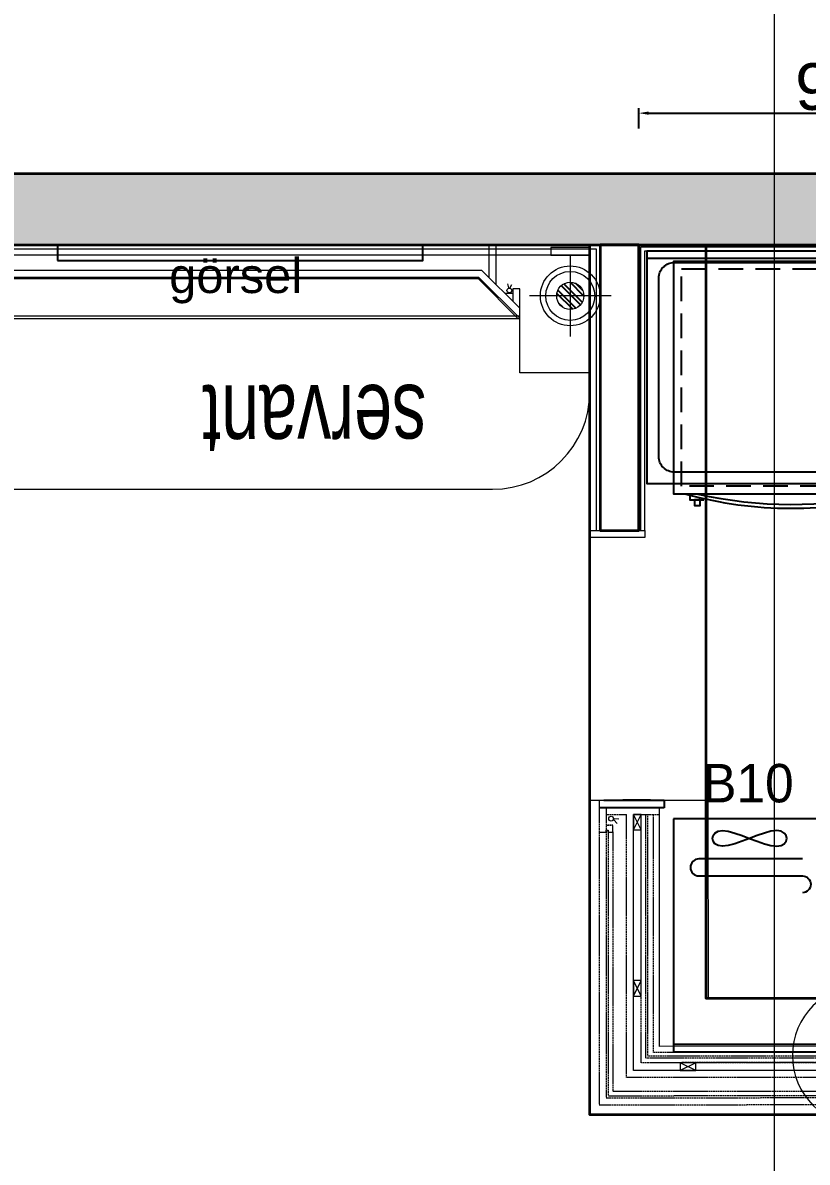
# Model space of a CAD drawing. Header units: millimetres. Extents: x 30084 to 42641, y -1284 to 1636.
# Drawn here: x 39118.1 to 39320.1, y 1034.7 to 1328.1 of the extents above; entities that cross this region are included whole.
import ezdxf

# ---------------------------------------------------------------- set-up
doc = ezdxf.new("R2010")
doc.units = ezdxf.units.MM
doc.linetypes.add('DASHED', pattern=[19.05, 12.7, -6.35])
doc.linetypes.add('HIDDEN', pattern=[9.525, 6.35, -3.175])
for name, color, linetype in [('-A- Escalator_text', 252, 'Continuous'), ('Kıtc-002 Çizgi', 7, 'Continuous'), ('S2000-002 Çizgi', 7, 'Continuous')]:
    doc.layers.add(name, color=color, linetype=linetype)
for name, color, linetype, lineweight in [('aydınlatma', 50, 'Continuous', 18), ('b_tarama', 251, 'Continuous', 25), ('no3_ahsap gorunus arka kalın', 43, 'Continuous', 15), ('no3_ahsap kesit on', 40, 'Continuous', 20), ('no3_alçıpan kesit', 18, 'Continuous', 20), ('no3_duvar kaplama', 8, 'Continuous', 0), ('no3_duvar mevcut', 4, 'Continuous', 35), ('no3_kutu profil gorunus', 8, 'Continuous', 0), ('no3_kutuprofil kesit', 74, 'Continuous', 18), ('no3_led doseme', 50, 'FENCELINE1', 0), ('no3_mermer gorunus on', 31, 'Continuous', 15), ('no3_paslanmaz gorunus on', 163, 'Continuous', 15), ('no3_tefriş izdüşüm', 87, 'Continuous', 15), ('no3_yazı tefriş', 152, 'Continuous', 0), ('t_ahsap', 34, 'Continuous', 25), ('t_alcıpan', 12, 'Continuous', 25), ('t_tefris ince', 34, 'Continuous', 15), ('t_yazı', 144, 'Continuous', 25), ('t_ölçü', 40, 'Continuous', 25), ('Y-UST', 253, 'HIDDEN', 13)]:
    doc.layers.add(name, color=color, linetype=linetype, lineweight=lineweight)
doc.styles.get("Standard").update_dxf_attribs({"font": 'arial.ttf'})
doc.styles.add('TAKSİM', font='GOTHIC.TTF', dxfattribs={"height": 20})
doc.styles.add('Ölçü50', font='arial.ttf', dxfattribs={"width": 0.7})
doc.linetypes.add('FENCELINE1', pattern='A,0.25,-0.1,[133,ltypeshp.shx,S=0.1,R=0,X=-0.1,Y=0],-0.1,1', length=1.45)
doc.dimstyles.new('ISO-25', dxfattribs={"dimtxt": 12, "dimasz": 2.5, "dimexe": 1.25, "dimexo": 0.625, "dimtad": 1, "dimdec": 0, "dimtxsty": 'Standard', "dimcen": 2.5, "dimadec": 0, "dimazin": 0, "dimtfac": 1, "dimtdec": 0, "dimtmove": 0, "dimatfit": 3, "dimfxl": 1, "dimarcsym": 0})

# ---------------------------------------------------------------- blocks, each defined once
blk = doc.blocks.new('ayna')
at = {"layer": 'no3_ahsap kesit on'}
for p, q in [((4018.73, 7914.39, 0), (4018.73, 7924.59, 0)), ((4020.53, 7916.19, 0), (4020.53, 7924.59, 0)), ((4148.74, 7916.19, 0), (4148.74, 7924.59, 0)), ((4150.54, 7914.39, 0), (4150.54, 7924.59, 0)), ((4012.64, 7908.29, 0), (4022.5, 7918.15, 0)), ((4012.64, 7905.75, 0), (4023.24, 7916.35, 0)), ((4022.5, 7918.15, 0), (4146.78, 7918.15, 0)), ((4023.24, 7916.35, 0), (4146.03, 7916.35, 0)), ((4156.64, 7905.75, 0), (4146.03, 7916.35, 0)), ((4156.64, 7908.29, 0), (4146.78, 7918.15, 0)), ((4012.64, 7908.29, 0), (4012.64, 7913.29, 0)), ((4012.64, 7913.29, 0), (4014.44, 7913.29, 0)), ((4014.44, 7913.29, 0), (4014.44, 7910.09, 0)), ((4156.64, 7913.29, 0), (4154.84, 7913.29, 0)), ((4154.84, 7913.29, 0), (4154.84, 7910.09, 0)), ((4156.64, 7908.29, 0), (4156.64, 7913.29, 0)), ((4012.64, 7905.75, 0), (4012.64, 7908.29, 0)), ((4156.64, 7905.75, 0), (4156.64, 7908.29, 0))]:
    blk.add_line(p, q, dxfattribs=at)
at = {"layer": 'no3_duvar kaplama'}
for p, q in [((4023.41, 7915.95, 0), (4023.24, 7916.35, 0)), ((4145.87, 7915.95, 0), (4146.03, 7916.35, 0)), ((4013.06, 7905.61, 0), (4023.41, 7915.95, 0)), ((4023.41, 7915.95, 0), (4145.87, 7915.95, 0)), ((4156.21, 7905.61, 0), (4145.87, 7915.95, 0)), ((4014.44, 7912.09, 0), (4016.44, 7912.09, 0)), ((4154.84, 7912.09, 0), (4152.84, 7912.09, 0)), ((4012.64, 7905.75, 0), (4012.78, 7905.61, 0)), ((4012.78, 7905.61, 0), (4013.06, 7905.61, 0)), ((4156.21, 7905.61, 0), (4013.06, 7905.61, 0)), ((4156.5, 7905.61, 0), (4156.21, 7905.61, 0)), ((4156.64, 7905.75, 0), (4156.5, 7905.61, 0))]:
    blk.add_line(p, q, dxfattribs=at)
at = {"layer": 'no3_led doseme'}
for p, q in [((4015.13, 7913.63, 0), (4014.69, 7914.39, 0)), ((4015.47, 7913.57, 0), (4015.75, 7914.63, 0)), ((4153.81, 7913.57, 0), (4153.53, 7914.63, 0)), ((4154.14, 7913.63, 0), (4154.58, 7914.39, 0))]:
    blk.add_line(p, q, dxfattribs=at)
for centre in [(4015.33, 7912.88, 0), (4153.94, 7912.88, 0)]:
    blk.add_circle(centre, 0.609, dxfattribs=at)
blk = doc.blocks.new('aplik')
at = {"layer": 'b_tarama'}
h = blk.add_hatch(dxfattribs=at)
h.set_pattern_fill('STEEL', color=256, scale=0.7)
h.set_pattern_definition([(315, (134663.7231, -955085.194), (-1.571544821, -1.571544821), []), (315, (134663.7231, -955086.3053), (-1.571544821, -1.571544821), [])])
h.paths.add_polyline_path([(-923081.32, -852159.7, -1), (-923074.32, -852159.7, -1)])
at = {"layer": 'aydınlatma'}
for p, q in [((-923077.82, -852170.2), (-923077.82, -852149.2)), ((-923088.32, -852159.7), (-923067.32, -852159.7))]:
    blk.add_line(p, q, dxfattribs=at)
blk.add_lwpolyline([(-923082.82, -852172.2), (-923072.82, -852172.2), (-923072.82, -852170.2), (-923082.82, -852170.2)], close=True, dxfattribs=at)
for radius in [7.7, 6.3, 3.5]:
    blk.add_circle((-923077.82, -852159.7), radius, dxfattribs=at)
blk = doc.blocks.new('girişkat duvarlarım')
at = {"layer": 'no3_duvar kaplama'}
h = blk.add_hatch(color=251, dxfattribs=at)
h.dxf.hatch_style = 1
h.paths.add_polyline_path([(35924.39, 339.77), (35853.39, 339.77), (35853.39, 536.02), (36055.39, 536.02), (36055.39, 424.77), (35946.39, 424.77), (35946.39, 497.77), (35853.39, 497.77), (35853.39, 414.77), (35863.39, 414.77), (35863.39, 487.79), (35936.39, 487.77), (35936.39, 414.77), (36055.39, 414.77), (36065.39, 414.77), (36065.39, 546.02), (35856.78, 546.02), (35856.78, 913.02), (36572.78, 913.02), (36572.78, 561.02), (36591.17, 561.02), (36591.17, 931.41), (35838.39, 931.41), (35838.39, 324.77), (35909.39, 324.77), (35909.39, -127.98), (35839.39, -127.98), (35839.39, -223.98), (35729.39, -223.98), (35729.39, -537.98), (35740.39, -537.98), (35740.39, -238.98), (35854.39, -238.98), (35854.39, -142.98), (35924.39, -142.98)])
blk.add_lwpolyline([(36233.56, 839.5), (36233.56, 913.02)])
at = {"layer": 'no3_ahsap kesit on'}
blk.add_lwpolyline([(36221.06, 839.5), (36235.06, 839.5), (36235.06, 837.7), (36221.06, 837.7)], close=True, dxfattribs=at)
at = {"layer": 'no3_duvar kaplama'}
for points in [[(36234.06, 839.5), (36234.06, 912.52), (36572.28, 912.52), (36572.33, 719.23)], [(36066.39, 414.77), (36066.39, 547.02), (35857.78, 547.02), (35857.78, 912.02), (36222.56, 912.02), (36222.56, 839.5)], [(36067.89, 414.77), (36067.89, 548.52), (35859.28, 548.52), (35859.28, 910.52), (36221.06, 910.52), (36221.06, 839.5)], [(36235.06, 839.5), (36235.06, 911.52), (36571.28, 911.52), (36571.33, 719.23)]]:
    blk.add_lwpolyline(points, dxfattribs=at)
at = {"layer": 'no3_duvar mevcut'}
for p, q in [((35838.39, 931.41), (36253.28, 931.41)), ((35946.78, 931.41), (36591.17, 931.41)), ((35946.78, 913.02), (36572.78, 913.02))]:
    blk.add_line(p, q, dxfattribs=at)
for points in [[(35856.78, 546.02), (35856.78, 913.02), (36253.28, 913.02)], [(36233.56, 913.02), (36572.78, 913.02), (36572.83, 719.23)]]:
    blk.add_lwpolyline(points, dxfattribs=at)
blk.add_lwpolyline([(36233.56, 913.02), (36223.56, 913.02), (36223.56, 839.5), (36233.56, 839.5)], close=True, dxfattribs=at)
blk = doc.blocks.new('A$C2E6236CE')
at = {"layer": 'Kıtc-002 Çizgi', "lineweight": 13, "elevation": 0}
for points in [[(51.92, 60), (0, 60), (0, 0), (51.92, 0)], [(47.33, 54.36), (4.59, 54.36), (4.59, 43.09), (47.33, 43.09)]]:
    blk.add_lwpolyline(points, close=True, dxfattribs=at)
blk.add_lwpolyline([(51.92, 43.09), (0, 43.09)], dxfattribs=at)
at = {"layer": 'Kıtc-002 Çizgi', "lineweight": 13}
blk.add_text('**', height=12, rotation=180, dxfattribs=at).set_placement((35.73, 20.99, 0))
blk = doc.blocks.new('A$C14D126DE')
at = {"layer": 'S2000-002 Çizgi'}
for points in [[(3.67, 0), (3.67, 60), (63.67, 60), (63.67, 0)], [(2.21, 53.17), (2.21, 54.63), (0.75, 54.63), (0.75, 53.17)]]:
    blk.add_lwpolyline(points, close=True, dxfattribs=at)
for points in [[(3.32, 55.85), (2.21, 55.85), (2.21, 52.2)], [(3.18, 52.2), (3.67, 52.2), (3.67, 55.85)]]:
    blk.add_lwpolyline(points, dxfattribs=at)
at = {"layer": 'S2000-002 Çizgi', "linetype": 'DASHED', "ltscale": 0.5}
blk.add_lwpolyline([(5.67, 2), (5.67, 58), (61.67, 58), (61.67, 2)], close=True, dxfattribs=at)
at = {"layer": 'S2000-002 Çizgi'}
for centre, radius, start, end in [((100.61, 29.9), 100.61, 164.4941, 195.5059), ((109.49, 29.9), 108.49, 167.2819, 192.7181)]:
    blk.add_arc(centre, radius, start, end, dxfattribs=at)
blk = doc.blocks.new('A$C6C834EA2')
blk.add_lwpolyline([(0, 0), (85, 0), (85, 55.73), (0, 55.73)], close=True)
for centre, radius in [((61.35, 25.95), 20), ((9.28, 28.45), 7.5), ((28.72, 28.45), 7.5)]:
    blk.add_circle(centre, radius)
blk = doc.blocks.new('A$C0F376C8D')
at = {"layer": 'S2000-002 Çizgi'}
for p, q in [((94.71, 49.45, 0), (86.9, 50.56, 0)), ((95.69, 44.65, 0), (89.6, 39.64, 0)), ((99.85, 43.98, 0), (99.85, 36.09, 0))]:
    blk.add_line(p, q, dxfattribs=at)
at = {"layer": 'S2000-002 Çizgi', "elevation": 0}
for points in [[(213, 64.28), (0, 64.28), (0, 66.28), (213, 66.28)], [(213, 6.28), (0, 6.28), (0, 66.28), (213, 66.28)]]:
    blk.add_lwpolyline(points, close=True, dxfattribs=at)
for points in [[(206.56, 9.28), (7, 9.28, -0.414214), (3, 13.28), (3, 59.28, -0.414214), (7, 63.28), (206.56, 63.28, -0.414214), (210.56, 59.28), (210.56, 13.28, -0.414214)], [(105.27, 16.28), (73.27, 16.28, -0.414214), (69.27, 20.28), (69.27, 52.28, -0.414214), (73.27, 56.28), (105.27, 56.28, -0.414214), (109.27, 52.28), (109.27, 20.28, -0.414214)]]:
    blk.add_lwpolyline(points, format="xyb", close=True, dxfattribs=at)
at = {"layer": 'S2000-002 Çizgi'}
blk.add_circle((99.65, 48.94, 0), 3.19, dxfattribs=at)
for name, p, rotation in [('A$C14D126DE', (66.84, -0.01), 90), ('A$C2E6236CE', (207.56, 61.73, 0), 180.0000000001088)]:
    blk.add_blockref(name, p, dxfattribs=dict(rotation=rotation))
at = {"xscale": -1}
blk.add_blockref('A$C6C834EA2', (154.77, 8.22, 0), dxfattribs=at)
blk = doc.blocks.new('A$C776A74EC')
at = {"layer": 'S2000-002 Çizgi'}
blk.add_line((232, 85.82), (91.19, 85.82), dxfattribs=at)
for points in [[(232, 27.82), (232, 87.82), (91.19, 87.82), (91.19, 27.82)], [(219.37, 30.84), (217.92, 31.01), (216.21, 31.47), (214.35, 32.11), (212.4, 32.84), (210.45, 33.58), (208.59, 34.22), (206.89, 34.67), (205.43, 34.85), (204.29, 34.67), (203.47, 34.22), (202.98, 33.58), (202.82, 32.84), (202.98, 32.11), (203.47, 31.47), (204.29, 31.01), (205.43, 30.84), (206.89, 31.01), (208.59, 31.47), (210.45, 32.11), (212.4, 32.84), (214.35, 33.58), (216.21, 34.22), (217.92, 34.67), (219.37, 34.85), (220.52, 34.67), (221.33, 34.22), (221.82, 33.58), (221.99, 32.84), (221.82, 32.11), (221.33, 31.47), (220.52, 31.01)], [(133.87, 0.15), (99.64, 25.76), (101.17, 27.82), (135.4, 2.2)], [(159.23, 0), (193.34, 25.77), (191.8, 27.82), (157.69, 2.05)]]:
    blk.add_lwpolyline(points, close=True, dxfattribs=at)
blk.add_lwpolyline([(195, 85.82), (195, 27.82)], dxfattribs=at)
at = {"layer": 'S2000-002 Çizgi', "linetype": 'DASHED'}
blk.add_lwpolyline([(192, 82.82), (94.19, 82.82), (94.19, 30.82), (192, 30.82)], close=True, dxfattribs=at)
at = {"layer": 'S2000-002 Çizgi'}
for points in [[(225.48, 42.5), (198.81, 42.5, -1), (198.81, 46.84)], [(198.81, 38.15), (225.48, 38.15, 1), (225.48, 42.5)]]:
    blk.add_lwpolyline(points, format="xyb", dxfattribs=at)
at = {"layer": 'S2000-002 Çizgi', "const_width": 0.428}
for points in [[(131.61, 1.84), (130.62, 0.51), (124.97, 4.74), (123.52, 5.83)], [(161.48, 1.7), (162.47, 0.38), (168.11, 4.63), (169.55, 5.72)]]:
    blk.add_lwpolyline(points, dxfattribs=at)
at = {"layer": 'S2000-002 Çizgi'}
for centre, start, end in [((101.17, 27.82), 319.755, 0), ((191.8, 27.82), 180, 220.5092)]:
    blk.add_arc(centre, 42.75, start, end, dxfattribs=at)
blk = doc.blocks.new('serbetlik')
at = {"layer": 'no3_paslanmaz gorunus on', "color": 0, "extrusion": (3.67959e-09, 1.20613e-08, 1)}
for p, q in [((-938735.4, -851962.69, 0), (-938741.06, -851979.98, 0)), ((-938729.09, -851964.76, 0), (-938735.4, -851962.69, 0)), ((-938736.36, -851972.25, 0), (-938735.04, -851968.22, 0)), ((-938733.98, -851968.56, 0), (-938735.3, -851972.6, 0)), ((-938735.04, -851968.22, 0), (-938733.98, -851968.56, 0)), ((-938730.73, -851967.38, 0), (-938734.52, -851978.96, 0)), ((-938732.22, -851971.93, 0), (-938734.36, -851971.23, 0)), ((-938737.62, -851976.1, 0), (-938736.36, -851972.25, 0)), ((-938735.3, -851972.6, 0), (-938736.56, -851976.45, 0)), ((-938735.33, -851974.06, 0), (-938733.15, -851974.78, 0)), ((-938736.56, -851976.45, 0), (-938737.62, -851976.1, 0)), ((-938741.06, -851979.98, 0), (-938734.75, -851982.04, 0))]:
    blk.add_line(p, q, dxfattribs=at)
at = {"layer": 'no3_paslanmaz gorunus on', "extrusion": (3.67959e-09, 1.20613e-08, 1)}
blk.add_circle((-938714.02, -851979.04, -0.01), 18.09, dxfattribs=at)
at = {"layer": 'no3_paslanmaz gorunus on', "color": 0, "extrusion": (3.67959e-09, 1.20613e-08, 1)}
for centre, start, end in [((-938727.88, -851968.31, -0.01), 71.8672, 161.8672), ((-938731.67, -851979.89, -0.01), 161.8672, 251.8672)]:
    blk.add_arc(centre, 3, start, end, dxfattribs=at)
at = {"layer": 'no3_paslanmaz gorunus on', "color": 0, "linetype": 'Continuous', "extrusion": (3.67959e-09, 1.20613e-08, 1)}
for start, end in [(90.1816, 233.5528), (269.4844, 54.2501)]:
    blk.add_arc((-938735.79, -851972.32, -0.01), 1.8, start, end, dxfattribs=at)
blk = doc.blocks.new('*D184')
at = {"layer": 'Defpoints', "color": 0, "transparency": 16777216}
for p in [(39375.96, 1304.86), (39375.96, 1273.83), (39276.76, 1270.9)]:
    blk.add_point(p, dxfattribs=at)
at = {"layer": 'no3_duvar mevcut', "color": 0, "linetype": 'Continuous', "lineweight": -2, "transparency": 16777216}
for p, q in [((39276.76, 1300.86), (39276.76, 1306.11)), ((39375.96, 1300.86), (39375.96, 1306.11))]:
    blk.add_line(p, q, dxfattribs=at)
at = {"layer": 'no3_duvar mevcut', "color": 0, "lineweight": -2, "transparency": 16777216}
blk.add_line((39279.26, 1304.86), (39373.46, 1304.86), dxfattribs=at)
at = {"layer": 'no3_duvar mevcut', "color": 0, "transparency": 16777216}
for points in [[(39279.26, 1305.28), (39279.26, 1304.44), (39276.76, 1304.86)], [(39373.46, 1305.28), (39373.46, 1304.44), (39375.96, 1304.86)]]:
    blk.add_solid(points, dxfattribs=at)
at = {"layer": 'no3_duvar mevcut', "color": 0, "transparency": 16777216, "insert": (39326.36, 1311.61), "char_height": 12, "attachment_point": 5}
blk.add_mtext('99', dxfattribs=at)

msp = doc.modelspace()

# ---------------------------------------------------------------- linework, layer by layer
msp.add_lwpolyline([(39127.04, 1266.9), (39221.15, 1266.9), (39221.15, 1270.9), (39127.04, 1270.9)], close=True)
at = {"layer": 'no3_ahsap gorunus arka kalın'}
for p, q in [((39264.05, 1079.44, 0), (39264.05, 1127.96, 0)), ((39264.05, 1127.96, 0), (39294.55, 1127.96, 0)), ((39264.06, 1047.03, 0), (39264.05, 1126.9, 0)), ((39294.58, 1076.99, 0), (39347.91, 1077.05, 0)), ((39360.87, 1047.06, 0), (39264.06, 1046.99, 0)), ((39367.87, 1047.06, 0), (39288.65, 1046.99, 0))]:
    msp.add_line(p, q, dxfattribs=at)
at = {"layer": 'no3_ahsap gorunus arka kalın', "elevation": 0}
msp.add_lwpolyline([(39294.57, 1127.96), (39294.58, 1076.99)], dxfattribs=at)
at = {"layer": 'no3_ahsap kesit on', "linetype": 'DASHED', "ltscale": 0.001, "extrusion": (2.76316e-08, -3.31019e-08, 1)}
for p, q in [((39266.57, 1127.96, 0), (39266.57, 1119.67, 0)), ((39268.35, 1125.96, 0), (39268.37, 1119.68, 0)), ((39282.06, 1125.9, 0), (39268.35, 1125.88, 0)), ((39268.36, 1124.28, 0), (39273.56, 1124.28, 0)), ((39273.56, 1056.54, 0), (39273.56, 1124.35, 0)), ((39275.36, 1058.34, 0), (39275.36, 1124.35, 0)), ((39275.36, 1124.28, 0), (39282.06, 1124.29, 0)), ((39268.36, 1121.48, 0), (39270.06, 1121.48, 0)), ((39270.06, 1121.48, 0), (39268.76, 1121.48, 0)), ((39270.07, 1119.68, 0), (39270.06, 1121.48, 0)), ((39266.57, 1119.67, 0), (39268.37, 1119.68, 0)), ((39268.37, 1119.68, 0), (39268.36, 1120.18, 0)), ((39268.36, 1120.18, 0), (39268.86, 1120.18, 0)), ((39268.87, 1119.68, 0), (39268.86, 1120.18, 0)), ((39268.87, 1119.68, 0), (39270.07, 1119.68, 0))]:
    msp.add_line(p, q, dxfattribs=at)
at = {"layer": 'no3_ahsap kesit on', "linetype": 'DASHED', "ltscale": 0.001, "extrusion": (3.31019e-08, 2.76316e-08, 1)}
for p, q in [((39354.37, 1056.56, 0), (39273.56, 1056.54, 0)), ((39352.57, 1058.36, 0), (39275.36, 1058.34, 0))]:
    msp.add_line(p, q, dxfattribs=at)
at = {"layer": 'no3_ahsap kesit on', "elevation": 0}
msp.add_lwpolyline([(39282.06, 1124.29), (39282.06, 1125.9)], dxfattribs=at)
at = {"layer": 'no3_alçıpan kesit', "linetype": 'DASHED', "ltscale": 0.001, "extrusion": (2.76316e-08, -3.31019e-08, 1)}
for p, q in [((39277.35, 1083.64, 0), (39277.36, 1124.29, 0)), ((39277.36, 1060.34, 0), (39277.36, 1124.29, 0)), ((39278.55, 1061.54, 0), (39278.56, 1124.29, 0))]:
    msp.add_line(p, q, dxfattribs=at)
at = {"layer": 'no3_alçıpan kesit', "linetype": 'DASHED', "ltscale": 0.001, "extrusion": (3.31019e-08, 2.76316e-08, 1)}
for p, q in [((39337.56, 1060.36, 0), (39277.36, 1060.34, 0)), ((39336.36, 1061.55, 0), (39278.55, 1061.49, 0)), ((39356.66, 1060.35, 0), (39291.18, 1060.3, 0))]:
    msp.add_line(p, q, dxfattribs=at)
at = {"layer": 'no3_duvar kaplama', "linetype": 'DASHED', "ltscale": 0.001, "extrusion": (2.76316e-08, -3.31019e-08, 1)}
for p, q in [((39279.06, 1062.04, 0), (39279.06, 1124.29, 0)), ((39280.55, 1062.99, 0), (39280.56, 1124.29, 0))]:
    msp.add_line(p, q, dxfattribs=at)
at = {"layer": 'no3_duvar kaplama', "linetype": 'DASHED', "ltscale": 0.001, "extrusion": (3.31019e-08, 2.76316e-08, 1)}
for p, q in [((39354.91, 1063.05, 0), (39280.55, 1062.99, 0)), ((39355.91, 1062.06, 0), (39279.06, 1062.04, 0))]:
    msp.add_line(p, q, dxfattribs=at)
at = {"layer": 'no3_duvar mevcut'}
msp.add_line((39266.76, 1270.9), (39129.98, 1270.9), dxfattribs=at)
for points in [[(39264.05, 1270.9), (39264.06, 1047.03), (39615.98, 1047.03)], [(39294.01, 1270.9), (39294.02, 1076.99), (39615.98, 1076.99)]]:
    msp.add_lwpolyline(points, dxfattribs=at)
at = {"layer": 'no3_kutu profil gorunus', "elevation": 0}
for points in [[(39275.35, 1058.34), (39275.36, 1120.35)], [(39341.56, 1058.36), (39275.35, 1058.34)]]:
    msp.add_lwpolyline(points, dxfattribs=at)
at = {"layer": 'no3_kutuprofil kesit'}
for p, q in [((39275.36, 1120.29, 0), (39277.36, 1124.29, 0)), ((39277.36, 1120.29, 0), (39275.36, 1124.29, 0)), ((39275.35, 1077.5, 0), (39277.35, 1081.5, 0)), ((39277.35, 1077.5, 0), (39275.35, 1081.5, 0)), ((39291.41, 1058.32, 0), (39287.41, 1060.32, 0)), ((39291.41, 1060.32, 0), (39287.41, 1058.32, 0))]:
    msp.add_line(p, q, dxfattribs=at)
at = {"layer": 'no3_kutuprofil kesit', "elevation": 0}
for points in [[(39277.36, 1124.29), (39275.36, 1124.29), (39275.36, 1120.29), (39277.36, 1120.29)], [(39277.35, 1081.5), (39275.35, 1081.5), (39275.35, 1077.5), (39277.35, 1077.5)], [(39287.41, 1060.32), (39287.41, 1058.32), (39291.41, 1058.32), (39291.41, 1060.32)]]:
    msp.add_lwpolyline(points, close=True, dxfattribs=at)
at = {"layer": 'no3_led doseme', "extrusion": (5.57449e-08, 9.3318e-09, 1)}
for p, q in [((39270.32, 1122.86, 0), (39271.14, 1121.93, 0)), ((39270.42, 1123.21, 0), (39271.59, 1123.14, 0))]:
    msp.add_line(p, q, dxfattribs=at)
msp.add_circle((39269.61, 1123.17, 0), 0.623, dxfattribs=at)
at = {"layer": 'no3_mermer gorunus on', "ltscale": 0.001, "extrusion": (2.76316e-08, -3.31019e-08, 1)}
msp.add_line((39282.08, 1064.5, 0), (39282.06, 1124.86, 0), dxfattribs=at)
at = {"layer": 'no3_mermer gorunus on', "ltscale": 0.001, "extrusion": (3.31019e-08, 2.76316e-08, 1)}
msp.add_line((39353.4, 1064.58, 0), (39282.08, 1064.5, 0), dxfattribs=at)
at = {"layer": 'no3_paslanmaz gorunus on', "ltscale": 0.001}
msp.add_line((39264.05, 1112.16, 0), (39264.05, 1069.63, 0), dxfattribs=at)
at = {"layer": 'no3_tefriş izdüşüm', "linetype": 'DASHED', "lineweight": 9, "ltscale": 0.001}
for p, q in [((39266.56, 1119.74, 0), (39266.57, 1049.54, 0)), ((39268.36, 1119.99, 0), (39268.37, 1051.34, 0)), ((39268.86, 1120.24, 0), (39268.87, 1051.84, 0)), ((39270.06, 1119.75, 0), (39270.07, 1053.04, 0)), ((39268.37, 1051.3, 0), (39359.56, 1051.37, 0)), ((39268.87, 1051.84, 0), (39359.06, 1051.87, 0)), ((39270.07, 1053, 0), (39357.86, 1053.07, 0)), ((39266.57, 1049.5, 0), (39361.36, 1049.57, 0))]:
    msp.add_line(p, q, dxfattribs=at)
at = {"layer": 'no3_yazı tefriş', "linetype": 'Continuous', "ltscale": 0.3}
msp.add_line((39311.59, 1355), (39311.59, -991.51), dxfattribs=at)
at = {"layer": 't_ahsap'}
for p, q in [((39267.75, 1127.96, 0), (39283.25, 1127.96, 0)), ((39283.25, 1127.96, 0), (39283.25, 1125.96, 0)), ((39283.25, 1125.96, 0), (39266.55, 1125.96, 0))]:
    msp.add_line(p, q, dxfattribs=at)
at = {"layer": 't_alcıpan'}
msp.add_line((39267.75, 1127.9, 0), (39267.75, 1127.96, 0), dxfattribs=at)
at = {"layer": 't_tefris ince'}
for p, q in [((39264.1, 1270.29, 0), (39264.1, 1240.29, 0)), ((39264.1, 1232.99, 0), (39264.1, 1270.29, 0)), ((39246.1, 1252.54, 0), (39102.1, 1252.54, 0)), ((39246.1, 1237.99, 0), (39246.1, 1252.54, 0)), ((39264.1, 1237.99, 0), (39246.1, 1237.99, 0)), ((39109.1, 1207.99, 0), (39239.1, 1207.99, 0))]:
    msp.add_line(p, q, dxfattribs=at)
msp.add_arc((39239.1, 1232.99, 0), 25, 270, 0, dxfattribs=at)
at = {"layer": 't_ölçü'}
msp.add_line((39279.75, 1127.96, 0), (39272.64, 1127.96, 0), dxfattribs=at)
at = {"layer": 'Y-UST', "elevation": 0}
msp.add_lwpolyline([(39264.05, 1059.87), (39264.05, 1127.96)], dxfattribs=at)

# ---------------------------------------------------------------- block references
at = {"layer": '-A- Escalator_text', "rotation": 179.9999992587058}
msp.add_blockref('aplik', (-883818.74, -850901.89, 0), dxfattribs=at)
msp.add_blockref('A$C0F376C8D', (39278.9, 1203.12, 0))
at = {"rotation": 180}
msp.add_blockref('A$C776A74EC', (39517.68, 1150.94), dxfattribs=at)
at = {"layer": 'no3_duvar mevcut'}
msp.add_blockref('girişkat duvarlarım', (3043.2, 357.89), dxfattribs=at)
at = {"layer": 'no3_paslanmaz gorunus on', "extrusion": (-7.93048e-09, -5.75476e-08, -1), "zscale": -1, "rotation": 288.1327819975315}
msp.add_blockref('serbetlik', (1062480.29, -625880.17, 0), dxfattribs=at)
at = {"layer": 't_ölçü'}
msp.add_blockref('ayna', (35089.46, -6653.69, 0), dxfattribs=at)

# ---------------------------------------------------------------- texts
at = {"style": 'TAKSİM'}
msp.add_text('B10', height=9.9, dxfattribs=at).set_placement((39293.08, 1127.37, 0))
at = {"layer": 't_yazı', "style": 'Ölçü50'}
msp.add_text('görsel  ', height=9, dxfattribs=at).set_placement((39155.78, 1258.53, 0))
at = {"layer": 't_yazı', "lineweight": 9, "insert": (39222, 1216.86), "char_height": 18, "width": 1464.946, "attachment_point": 1, "rotation": 180.0756, "style": 'Ölçü50'}
msp.add_mtext('servant ', dxfattribs=at)

# ---------------------------------------------------------------- dimensions: what is measured, and where the dimension line sits
at = {"layer": 'no3_duvar mevcut'}
dim = msp.add_linear_dim(base=(39375.96, 1304.86), p1=(39276.76, 1270.9), p2=(39375.96, 1273.83), dimstyle='ISO-25', override={"dimfxl": 4, "dimfxlon": 1}, dxfattribs=at)
dim.commit()
dim.dimension.update_dxf_attribs({"geometry": '*D184', "text_midpoint": (39326.36, 1311.61)})

doc.saveas('drawing.dxf')
